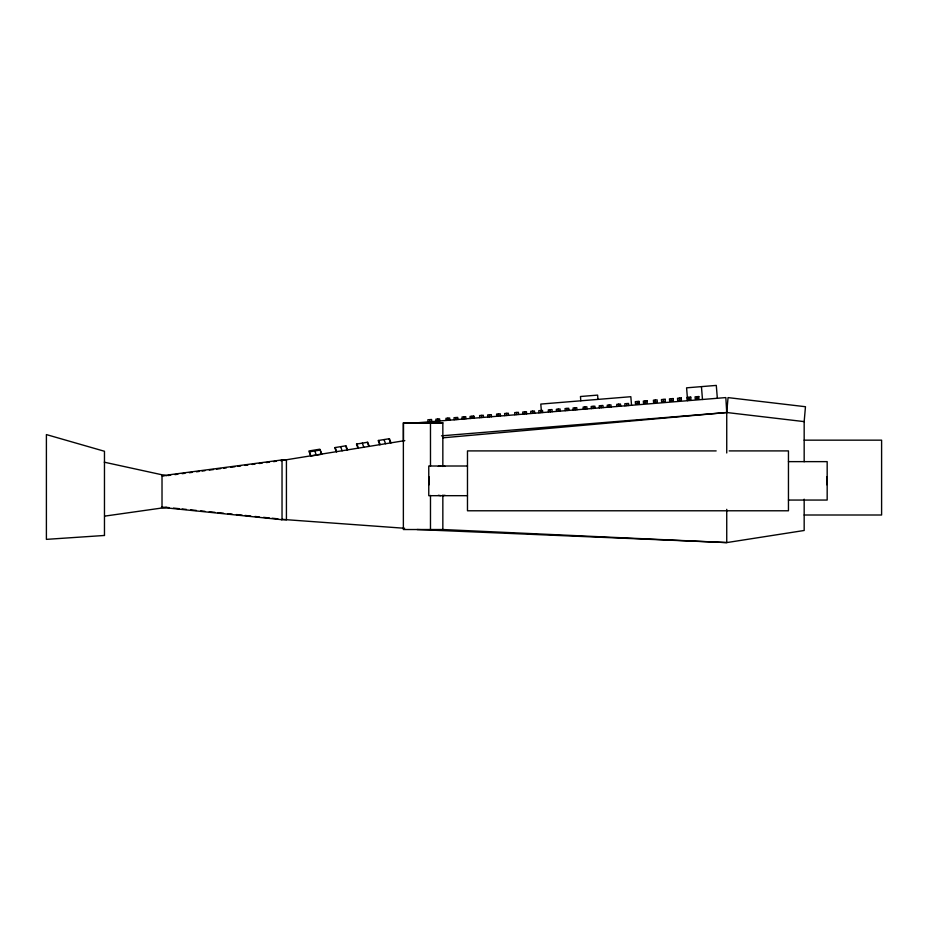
<?xml version="1.0" encoding="UTF-8"?>
<svg xmlns="http://www.w3.org/2000/svg" width="928" height="928" viewBox="0 0 928 928"><rect width="100%" height="100%" fill="white"/><g stroke="black" fill="none" stroke-linecap="round" stroke-linejoin="round"><path stroke-width="1.39" d="M430.476 529.528L430.488 495.436M804.17 461.75L804.17 421.614L805.469 406.719L728.051 397.613L726.74 412.508L726.74 452.98M429.212 476.969L429.212 484.718M826.732 484.718L826.732 476.969M442.842 422.855L404.666 422.855L442.842 422.855L442.842 466.482M404.805 440.614L280.708 460.694M438.329 466.378L440.823 466.007M442.517 495.68L445.011 495.297M104.98 516.084L166.414 507.372L169.267 507.662M422.089 422.832L403.367 422.855L403.367 529.528L442.842 529.528L726.74 542.59L804.17 530.491L804.17 499.171M162.017 507.372L162.017 475.751L282.031 459.94L282.031 519.703L161.437 507.372L166.414 507.372M167.84 475.565L170.694 475.182M174.986 474.614L177.84 474.243M182.132 473.674L184.985 473.303M189.277 472.735L192.131 472.364M196.411 471.795L199.276 471.424M202.13 471.041L204.984 470.67M209.276 470.102L213.556 469.533M216.421 469.162L220.702 468.594M223.567 468.222L226.42 467.84M230.701 467.283L234.993 466.714M237.846 466.332L240.7 465.96M244.992 465.392L247.846 465.021M252.138 464.452L254.991 464.081M259.283 463.513L262.137 463.142M266.417 462.573L269.282 462.19M273.563 461.634L276.428 461.251M442.842 437.819L726.74 412.508L804.17 421.614M416.127 422.89L417.148 422.832M639.021 401.36L635.297 401.662L635.483 403.808L639.195 403.506L639.021 401.36L639.183 403.506M653.579 402.323L657.302 402.021L657.117 399.875L653.405 400.188L653.59 402.323M441.519 435.824L726.74 412.508L725.835 397.578L416.556 422.855M804.17 440.162L881.6 440.162L881.6 515.005L804.17 515.005M716.161 450.904L467.48 450.904L467.48 510.783L788.452 510.783L788.452 450.904L729.176 450.904M281.451 459.94L286.427 459.94L286.427 519.703L404.62 528.276M788.452 461.634L827.173 461.634L827.173 500.053L788.452 500.053M467.48 466.007L428.771 466.007L428.771 495.68L467.48 495.68M162.017 475.751L164.21 475.751M281.451 519.703L286.427 519.703L282.135 519.262M417.032 529.528L726.74 542.59L726.74 509.344M173.559 508.103L179.266 508.695M182.132 508.985L186.412 509.426M190.704 509.866L196.411 510.458M200.703 510.899L204.984 511.34M209.276 511.78L214.994 512.36M217.848 512.662L223.567 513.242M227.847 513.683L232.139 514.124M236.42 514.564L242.138 515.156M244.992 515.446L250.711 516.038M254.991 516.478L259.283 516.919M263.564 517.36L269.282 517.94M272.136 518.23L277.855 518.822M442.517 466.007L445.011 466.378M438.329 495.297L440.823 495.68M104.284 462.19L166.414 475.751M390.99 442.876L389.458 438.689L378.172 440.533L379.714 444.709M389.029 438.758L390.572 442.946M384.03 439.582L385.561 443.758M378.601 440.464L380.132 444.64M369.274 446.414L367.743 442.238L356.468 444.083L357.999 448.259M367.326 442.308L368.474 445.44M362.314 443.12L363.846 447.296M356.886 444.013L358.428 448.189M347.571 449.964L346.04 445.776L334.753 447.621L336.296 451.797M345.61 445.846L347.142 450.022M340.611 446.67L342.142 450.846M335.182 447.551L336.713 451.727M321.332 453.374L319.8 449.198L308.943 450.973L310.486 455.149M314.801 450.973L316.332 455.149M717.344 398.274L716.288 385.41L686.581 387.834L687.636 400.699M701.44 386.616L702.484 399.481M696.94 396.685L697.114 398.831M688.901 397.288L689.075 399.423M679.377 398.124L679.551 400.27M671.338 398.715L671.512 400.861M663.311 399.434L663.485 401.58M655.272 400.038L655.446 402.172M645.204 400.919L645.378 403.065M637.165 401.511L637.339 403.657M631.539 405.281L630.831 396.708L540.792 404.074L541.395 411.22M628.697 405.582L628.523 403.436L624.811 403.738L624.985 405.884M626.667 403.587L626.841 405.733M620.658 406.174L620.484 404.028L616.772 404.33L616.946 406.476M618.628 404.179L618.802 406.325M611.134 407.021L610.96 404.875L607.248 405.176L607.422 407.322M609.104 405.026L609.278 407.172M603.096 407.612L602.922 405.466L599.21 405.768L599.384 407.914M601.066 405.617L601.24 407.763M597.957 399.4L597.609 395.108L580.452 396.511L580.812 400.803M595.08 408.332L594.894 406.186L591.182 406.487L591.356 408.633M593.038 406.336L593.212 408.482M587.03 408.923L586.856 406.777L583.144 407.079L583.318 409.225M585 406.928L585.174 409.074M576.961 409.816L576.787 407.67L573.075 407.972L573.249 410.118M574.931 407.821L575.105 409.967M568.922 410.408L568.748 408.262L565.036 408.564L565.21 410.71M566.892 408.413L567.066 410.559M560.234 411.116L560.06 408.97L556.348 409.271L556.522 411.417M558.204 409.12L558.378 411.266M552.195 411.707L552.021 409.561L548.309 409.874L548.483 412.009M550.165 409.712L550.339 411.858M542.683 412.554L542.497 410.408L538.785 410.71L538.971 412.856M540.641 410.559L540.827 412.705M534.644 413.146L534.458 411L530.746 411.301L530.92 413.447M532.602 411.15L532.776 413.296M526.617 413.865L526.443 411.719L522.731 412.02L522.905 414.166M524.587 411.87L524.761 414.016M518.578 414.456L518.392 412.31L514.68 412.624L514.866 414.758M516.536 412.461L516.71 414.607M508.509 415.35L508.324 413.204L504.612 413.505L504.797 415.651M506.468 413.354L506.642 415.5M500.47 415.941L500.285 413.795L496.573 414.097L496.758 416.243M498.429 413.946L498.603 416.092M491.527 416.8L491.341 414.654L487.629 414.955L487.815 417.101M489.485 414.804L489.659 416.95M483.476 417.391L483.302 415.245L479.59 415.547L479.764 417.693M481.446 415.396L481.62 417.542M473.779 416.092L473.953 418.238L473.79 416.092L470.067 416.394L470.252 418.54M471.923 416.243L472.097 418.389M465.926 418.83L465.74 416.684L462.028 416.985L462.214 419.131M463.884 416.834L464.058 418.98M457.898 419.549L457.713 417.403L454.001 417.704L454.186 419.85M455.857 417.554L456.031 419.7M449.86 420.14L449.674 417.994L445.962 418.308L446.148 420.442M447.818 418.145L447.992 420.291M439.791 421.034L439.605 418.888L435.893 419.189L436.079 421.335M437.749 419.038L437.923 421.184M431.752 421.625L431.566 419.479L427.854 419.781L428.04 421.927M429.71 419.63L429.884 421.776M430.476 422.855L430.488 466.146M442.842 495.134L442.842 529.528M403.448 422.855L403.448 441.589M320.23 450.08L309.372 451.855L310.903 456.031L321.761 454.256L320.23 450.08M647.06 400.768L643.336 401.07L643.522 403.216L647.234 402.914L647.048 400.768M665.167 399.284L661.444 399.585L661.629 401.731L665.341 401.43L665.156 399.284M673.194 398.564L669.471 398.866L669.656 401.012L673.368 400.71L673.183 398.564M681.233 397.973L677.51 398.274L677.695 400.42L681.407 400.119L681.222 397.973M690.757 397.126L687.033 397.439L687.219 399.574L690.931 399.272L690.757 397.126M698.796 396.534L695.084 396.836L695.258 398.982L698.97 398.68L698.796 396.534M104.47 535.468L46.4 539.365L46.4 434.582L104.47 451.275L104.47 535.468"/></g></svg>
